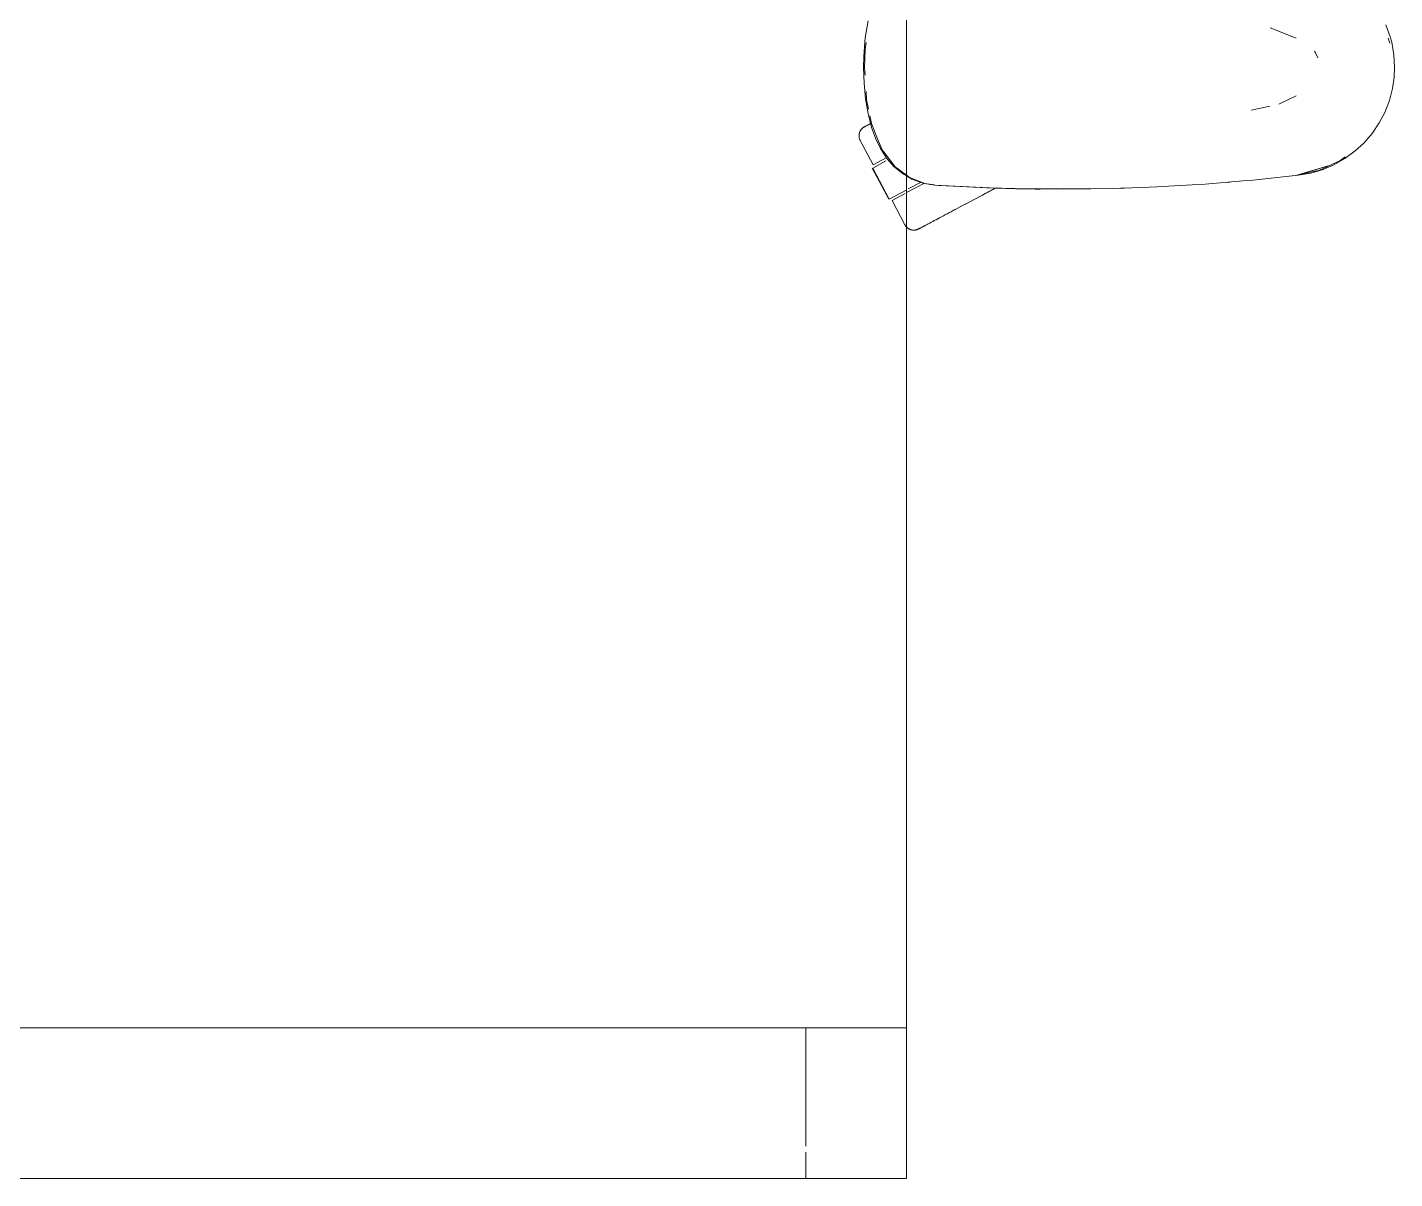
# Model space of a CAD drawing. Header units: millimetres. Extents: x 155927 to 326028, y -36033 to 97293.
# Drawn here: x 195951 to 196495, y 30008 to 30466 of the extents above; entities that cross this region are included whole.
import ezdxf

# ---------------------------------------------------------------- set-up
doc = ezdxf.new("R2010")
doc.units = ezdxf.units.MM
doc.header["$MEASUREMENT"] = 0
doc.layers.add('G-IMPT', color=8, linetype='CONTINUOUS', lineweight=9)
doc.layers.add('I-FURN', color=8, linetype='CONTINUOUS', lineweight=9)

msp = doc.modelspace()

# ---------------------------------------------------------------- linework, layer by layer
at = {"layer": 'G-IMPT'}
for p, q in [((196285.18, 30468.39), (196284.07, 30461.63)), ((196445.15, 30465.53), (196455.58, 30461.38)), ((196491.28, 30466.7), (196492.99, 30461.93)), ((196283.49, 30454.32), (196284.07, 30461.63)), ((196284.01, 30456.98), (196284.4, 30459.76)), ((196492.19, 30461.49), (196492.81, 30459.46)), ((196493.56, 30459.8), (196492.99, 30461.93)), ((196494.44, 30454.85), (196493.56, 30459.8)), ((196283.49, 30454.32), (196283.4, 30449.81)), ((196284.01, 30456.98), (196283.78, 30449.81)), ((196463.1, 30455.86), (196462.81, 30456.31)), ((196464.12, 30453.64), (196463.1, 30455.86)), ((196494.73, 30449.81), (196494.44, 30454.85)), ((196283.4, 30449.81), (196283.58, 30443.47)), ((196283.97, 30446.7), (196283.78, 30449.81)), ((196494.73, 30449.81), (196494.56, 30445.96)), ((196284.15, 30437.32), (196283.58, 30443.47)), ((196493.91, 30441.45), (196492.65, 30436.58)), ((196493.91, 30441.45), (196494.56, 30445.96)), ((196284.15, 30437.32), (196285.15, 30431.39)), ((196284.56, 30436.98), (196284.37, 30440.19)), ((196285.33, 30433.23), (196284.56, 30436.98)), ((196455.49, 30438.43), (196448.7, 30435.17)), ((196490.82, 30431.87), (196492.65, 30436.58)), ((196286.58, 30425.91), (196285.15, 30431.39)), ((196286.6, 30427.02), (196285.89, 30430.49)), ((196437.65, 30432.83), (196445.09, 30434.4)), ((196488.63, 30427.71), (196490.82, 30431.87)), ((196286.58, 30425.91), (196288.16, 30421.58)), ((196286.6, 30427.02), (196288.93, 30421.4)), ((196488.63, 30427.71), (196485.8, 30423.54)), ((196290.15, 30417.5), (196288.16, 30421.58)), ((196290.77, 30417.01), (196288.93, 30421.4)), ((196479.04, 30416.54), (196482.48, 30419.71)), ((196485.8, 30423.54), (196482.48, 30419.71)), ((196290.15, 30417.5), (196292.8, 30413.45)), ((196295.99, 30410.22), (196290.77, 30417.01)), ((196475, 30414.24), (196472.89, 30412.64)), ((196479.04, 30416.54), (196474.95, 30413.54)), ((196292.8, 30413.45), (196295.47, 30410.42)), ((196299.21, 30407.34), (196295.47, 30410.42)), ((196300.4, 30406.95), (196295.99, 30410.22)), ((196455.86, 30406.86), (196468.32, 30410.69)), ((196464.82, 30408.9), (196456.42, 30406.99)), ((196468.32, 30410.69), (196459.17, 30407.78)), ((196466.28, 30409.22), (196461.41, 30407.75)), ((196464.82, 30408.9), (196472.89, 30412.64)), ((196470.51, 30411.03), (196466.28, 30409.22)), ((196470.51, 30411.03), (196474.95, 30413.54)), ((196300.4, 30406.66), (196299.21, 30407.34)), ((196301.61, 30406.05), (196300.4, 30406.95)), ((196302.64, 30405.38), (196300.4, 30406.66)), ((196307.81, 30403.64), (196301.61, 30406.05)), ((196302.64, 30405.38), (196306.28, 30403.99)), ((196307.63, 30403.62), (196306.28, 30403.99)), ((196307.63, 30403.62), (196310.02, 30403.18)), ((196307.81, 30403.64), (196311.66, 30403.06)), ((196311.67, 30402.92), (196310.02, 30403.18)), ((196332.25, 30401.87), (196311.67, 30402.92)), ((196333.46, 30401.84), (196311.67, 30402.92)), ((196311.67, 30402.92), (196313.28, 30402.81)), ((196333.46, 30401.84), (196313.28, 30402.81)), ((196414.17, 30403.03), (196400.03, 30402.22)), ((196419.26, 30403.36), (196414.17, 30403.03)), ((196419.26, 30403.36), (196434.31, 30404.61)), ((196427.44, 30404.01), (196429.12, 30404.18)), ((196434.31, 30404.61), (196438.44, 30404.95)), ((196438.44, 30404.95), (196456.37, 30406.86)), ((196455.86, 30406.86), (196459.17, 30407.78)), ((196456.37, 30406.86), (196461.41, 30407.75)), ((196353.64, 30401.37), (196332.25, 30401.87)), ((196343.81, 30401.53), (196332.25, 30401.87)), ((196332.25, 30401.87), (196333.46, 30401.84)), ((196353.64, 30401.37), (196333.46, 30401.84)), ((196373.83, 30401.42), (196343.81, 30401.53)), ((196353.64, 30401.37), (196343.81, 30401.53)), ((196343.81, 30401.53), (196363.03, 30401.33)), ((196351.61, 30401.39), (196349.7, 30401.46)), ((196353.64, 30401.41), (196351.61, 30401.39)), ((196373.83, 30401.42), (196353.64, 30401.37)), ((196373.83, 30401.42), (196363.03, 30401.33)), ((196373.83, 30401.42), (196382.25, 30401.58)), ((196394, 30401.97), (196382.25, 30401.58)), ((196387.18, 30401.72), (196385.69, 30401.71)), ((196389.12, 30401.83), (196387.18, 30401.72)), ((196394, 30401.97), (196400.03, 30402.22))]:
    msp.add_line(p, q, dxfattribs=at)
at = {"layer": 'I-FURN'}
for p, q in [((196300.4, 30007.61), (196300.4, 31407.61)), ((196300.4, 31407.61), (196300.4, 30007.61)), ((196282.07, 30424.54), (196282.16, 30424.68)), ((196282.16, 30424.68), (196282.24, 30424.82)), ((196282.24, 30424.82), (196282.34, 30424.95)), ((196282.34, 30424.95), (196282.43, 30425.08)), ((196282.43, 30425.08), (196282.54, 30425.2)), ((196282.54, 30425.2), (196282.64, 30425.32)), ((196282.64, 30425.32), (196282.76, 30425.44)), ((196282.76, 30425.44), (196282.87, 30425.55)), ((196282.87, 30425.55), (196282.99, 30425.65)), ((196282.99, 30425.65), (196283.12, 30425.76)), ((196283.12, 30425.76), (196283.25, 30425.85)), ((196283.25, 30425.85), (196283.38, 30425.94)), ((196283.38, 30425.94), (196283.52, 30426.03)), ((196283.52, 30426.03), (196283.66, 30426.11)), ((196283.66, 30426.11), (196283.7, 30426.13)), ((196283.74, 30426.15), (196283.7, 30426.13)), ((196283.7, 30426.13), (196283.72, 30426.14)), ((196283.7, 30426.13), (196283.7, 30426.13)), ((196283.72, 30426.14), (196283.78, 30426.17)), ((196283.83, 30426.2), (196283.74, 30426.15)), ((196283.78, 30426.17), (196283.88, 30426.22)), ((196283.95, 30426.26), (196283.83, 30426.2)), ((196283.88, 30426.22), (196284.02, 30426.3)), ((196284.11, 30426.35), (196283.95, 30426.26)), ((196284.02, 30426.3), (196284.2, 30426.39)), ((196284.31, 30426.46), (196284.11, 30426.35)), ((196284.2, 30426.39), (196284.42, 30426.51)), ((196284.55, 30426.58), (196284.31, 30426.46)), ((196284.42, 30426.51), (196284.68, 30426.65)), ((196284.83, 30426.73), (196284.55, 30426.58)), ((196284.68, 30426.65), (196284.97, 30426.81)), ((196285.15, 30426.9), (196284.83, 30426.73)), ((196284.97, 30426.81), (196285.31, 30426.99)), ((196285.51, 30427.09), (196285.15, 30426.9)), ((196285.31, 30426.99), (196285.68, 30427.18)), ((196285.9, 30427.3), (196285.51, 30427.09)), ((196285.68, 30427.18), (196286.09, 30427.4)), ((196286.33, 30427.53), (196285.9, 30427.3)), ((196281.56, 30422.7), (196281.57, 30422.86)), ((196281.56, 30422.53), (196281.56, 30422.7)), ((196281.56, 30422.37), (196281.56, 30422.53)), ((196281.57, 30422.21), (196281.56, 30422.37)), ((196281.57, 30422.86), (196281.58, 30423.02)), ((196281.59, 30422.05), (196281.57, 30422.21)), ((196281.58, 30423.02), (196281.6, 30423.18)), ((196281.62, 30421.89), (196281.59, 30422.05)), ((196281.6, 30423.18), (196281.63, 30423.34)), ((196281.65, 30421.73), (196281.62, 30421.89)), ((196281.63, 30423.34), (196281.67, 30423.49)), ((196281.68, 30421.58), (196281.65, 30421.73)), ((196281.67, 30423.49), (196281.71, 30423.65)), ((196281.73, 30421.42), (196281.68, 30421.58)), ((196281.71, 30423.65), (196281.75, 30423.8)), ((196281.77, 30421.27), (196281.73, 30421.42)), ((196281.75, 30423.8), (196281.8, 30423.96)), ((196281.83, 30421.12), (196281.77, 30421.27)), ((196281.8, 30423.96), (196281.86, 30424.11)), ((196281.89, 30420.97), (196281.83, 30421.12)), ((196281.86, 30424.11), (196281.93, 30424.25)), ((196281.96, 30420.82), (196281.89, 30420.97)), ((196281.93, 30424.25), (196282, 30424.4)), ((196282.03, 30420.68), (196281.96, 30420.82)), ((196282, 30424.4), (196282.07, 30424.54)), ((196282.03, 30420.68), (196287.18, 30410.99)), ((196287.18, 30410.99), (196292.37, 30413.75)), ((196286.83, 30409.67), (196293.4, 30397.31)), ((196287, 30409.76), (196292.29, 30412.58)), ((196293.57, 30397.4), (196287, 30409.76)), ((196300.75, 30400.09), (196307.36, 30403.6)), ((196306.08, 30404.05), (196301.15, 30401.43)), ((196300.26, 30400.96), (196293.57, 30397.4)), ((196294.69, 30396.86), (196299.98, 30399.68)), ((196327.69, 30397.42), (196326.69, 30396.89)), ((196327.15, 30397.14), (196328.15, 30397.67)), ((196328.69, 30397.95), (196327.69, 30397.42)), ((196328.15, 30397.67), (196329.15, 30398.2)), ((196329.7, 30398.49), (196328.69, 30397.95)), ((196329.15, 30398.2), (196330.16, 30398.73)), ((196330.7, 30399.02), (196329.7, 30398.49)), ((196330.16, 30398.73), (196331.16, 30399.27)), ((196331.71, 30399.56), (196330.7, 30399.02)), ((196331.16, 30399.27), (196332.17, 30399.8)), ((196332.71, 30400.09), (196331.71, 30399.56)), ((196332.17, 30399.8), (196333.17, 30400.34)), ((196333.71, 30400.62), (196332.71, 30400.09)), ((196333.17, 30400.34), (196334.17, 30400.87)), ((196334.7, 30401.15), (196333.71, 30400.62)), ((196334.17, 30400.87), (196335.16, 30401.39)), ((196335.69, 30401.68), (196334.7, 30401.15)), ((196335.16, 30401.39), (196336.14, 30401.92)), ((196294.69, 30396.86), (196299.84, 30387.18)), ((196316.85, 30391.66), (196317.7, 30392.11)), ((196318.18, 30392.36), (196317.31, 30391.9)), ((196317.7, 30392.11), (196318.58, 30392.58)), ((196319.06, 30392.83), (196318.18, 30392.36)), ((196318.58, 30392.58), (196319.48, 30393.06)), ((196319.97, 30393.32), (196319.06, 30392.83)), ((196319.48, 30393.06), (196320.39, 30393.54)), ((196320.89, 30393.81), (196319.97, 30393.32)), ((196320.39, 30393.54), (196321.32, 30394.04)), ((196321.83, 30394.31), (196320.89, 30393.81)), ((196321.32, 30394.04), (196322.27, 30394.54)), ((196322.78, 30394.81), (196321.83, 30394.31)), ((196322.27, 30394.54), (196323.22, 30395.05)), ((196323.74, 30395.32), (196322.78, 30394.81)), ((196323.22, 30395.05), (196324.19, 30395.56)), ((196324.72, 30395.84), (196323.74, 30395.32)), ((196324.19, 30395.56), (196325.17, 30396.08)), ((196325.7, 30396.36), (196324.72, 30395.84)), ((196325.17, 30396.08), (196326.16, 30396.61)), ((196326.69, 30396.89), (196325.7, 30396.36)), ((196326.16, 30396.61), (196327.15, 30397.14)), ((196299.86, 30387.14), (196299.84, 30387.18)), ((196299.94, 30387), (196299.86, 30387.14)), ((196300.03, 30386.86), (196299.94, 30387)), ((196300.12, 30386.73), (196300.03, 30386.86)), ((196300.22, 30386.6), (196300.12, 30386.73)), ((196300.32, 30386.48), (196300.22, 30386.6)), ((196300.42, 30386.36), (196300.32, 30386.48)), ((196307.1, 30386.47), (196306.75, 30386.29)), ((196306.9, 30386.37), (196307.28, 30386.57)), ((196307.49, 30386.68), (196307.1, 30386.47)), ((196307.28, 30386.57), (196307.69, 30386.79)), ((196307.92, 30386.91), (196307.49, 30386.68)), ((196307.69, 30386.79), (196308.13, 30387.02)), ((196308.39, 30387.16), (196307.92, 30386.91)), ((196308.13, 30387.02), (196308.62, 30387.28)), ((196308.89, 30387.43), (196308.39, 30387.16)), ((196308.62, 30387.28), (196309.13, 30387.55)), ((196309.43, 30387.71), (196308.89, 30387.43)), ((196309.13, 30387.55), (196309.68, 30387.85)), ((196309.99, 30388.01), (196309.43, 30387.71)), ((196309.68, 30387.85), (196310.27, 30388.16)), ((196310.27, 30388.16), (196310.88, 30388.49)), ((196310.88, 30388.49), (196311.53, 30388.83)), ((196311.53, 30388.83), (196312.21, 30389.19)), ((196312.21, 30389.19), (196312.92, 30389.57)), ((196312.92, 30389.57), (196313.65, 30389.96)), ((196313.65, 30389.96), (196314.41, 30390.36)), ((196314.41, 30390.36), (196315.2, 30390.78)), ((196315.2, 30390.78), (196316.01, 30391.21)), ((196316.01, 30391.21), (196316.85, 30391.66)), ((196317.31, 30391.9), (196316.46, 30391.45)), ((196300.53, 30386.24), (196300.42, 30386.36)), ((196300.65, 30386.13), (196300.53, 30386.24)), ((196300.77, 30386.02), (196300.65, 30386.13)), ((196300.89, 30385.92), (196300.77, 30386.02)), ((196301.02, 30385.82), (196300.89, 30385.92)), ((196301.15, 30385.73), (196301.02, 30385.82)), ((196301.29, 30385.64), (196301.15, 30385.73)), ((196301.43, 30385.56), (196301.29, 30385.64)), ((196301.57, 30385.48), (196301.43, 30385.56)), ((196301.72, 30385.41), (196301.57, 30385.48)), ((196301.86, 30385.35), (196301.72, 30385.41)), ((196302.01, 30385.29), (196301.86, 30385.35)), ((196302.17, 30385.23), (196302.01, 30385.29)), ((196302.32, 30385.19), (196302.17, 30385.23)), ((196302.48, 30385.15), (196302.32, 30385.19)), ((196302.63, 30385.11), (196302.48, 30385.15)), ((196302.79, 30385.09), (196302.63, 30385.11)), ((196302.95, 30385.07), (196302.79, 30385.09)), ((196303.11, 30385.05), (196302.95, 30385.07)), ((196303.27, 30385.04), (196303.11, 30385.05)), ((196303.44, 30385.04), (196303.27, 30385.04)), ((196303.6, 30385.05), (196303.44, 30385.04)), ((196303.76, 30385.06), (196303.6, 30385.05)), ((196303.92, 30385.07), (196303.76, 30385.06)), ((196304.08, 30385.1), (196303.92, 30385.07)), ((196304.24, 30385.13), (196304.08, 30385.1)), ((196304.39, 30385.17), (196304.24, 30385.13)), ((196304.55, 30385.21), (196304.39, 30385.17)), ((196304.7, 30385.26), (196304.55, 30385.21)), ((196304.85, 30385.31), (196304.7, 30385.26)), ((196305, 30385.37), (196304.85, 30385.31)), ((196305.15, 30385.44), (196305, 30385.37)), ((196305.29, 30385.51), (196305.15, 30385.44)), ((196305.3, 30385.52), (196305.29, 30385.51)), ((196305.29, 30385.51), (196305.31, 30385.52)), ((196305.34, 30385.54), (196305.3, 30385.52)), ((196305.31, 30385.52), (196305.37, 30385.56)), ((196305.42, 30385.58), (196305.34, 30385.54)), ((196305.37, 30385.56), (196305.47, 30385.61)), ((196305.54, 30385.65), (196305.42, 30385.58)), ((196305.47, 30385.61), (196305.61, 30385.68)), ((196305.71, 30385.73), (196305.54, 30385.65)), ((196305.61, 30385.68), (196305.79, 30385.78)), ((196305.91, 30385.84), (196305.71, 30385.73)), ((196305.79, 30385.78), (196306.01, 30385.9)), ((196306.15, 30385.97), (196305.91, 30385.84)), ((196306.01, 30385.9), (196306.27, 30386.03)), ((196306.43, 30386.12), (196306.15, 30385.97)), ((196306.27, 30386.03), (196306.57, 30386.19)), ((196306.75, 30386.29), (196306.43, 30386.12)), ((196306.57, 30386.19), (196306.9, 30386.37)), ((196260.4, 30067.61), (194740.4, 30067.61)), ((195865.77, 30067.61), (196300.4, 30067.61)), ((196300.4, 30067.61), (196260.4, 30067.61)), ((196260.4, 30020.51), (196260.4, 30067.61)), ((196260.4, 30020.51), (196260.4, 30067.61)), ((196300.4, 30007.61), (196300.4, 30067.61)), ((196300.4, 30007.61), (196300.4, 30067.61)), ((196260.4, 30007.61), (196260.4, 30018.19)), ((196260.4, 30007.61), (196260.4, 30018.19)), ((194740.4, 30007.61), (196260.4, 30007.61)), ((195500.4, 30007.61), (196300.4, 30007.61)), ((196300.4, 30007.61), (195500.4, 30007.61)), ((196300.4, 30007.61), (195865.77, 30007.61)), ((196260.4, 30007.61), (196300.4, 30007.61))]:
    msp.add_line(p, q, dxfattribs=at)

doc.saveas('drawing.dxf')
